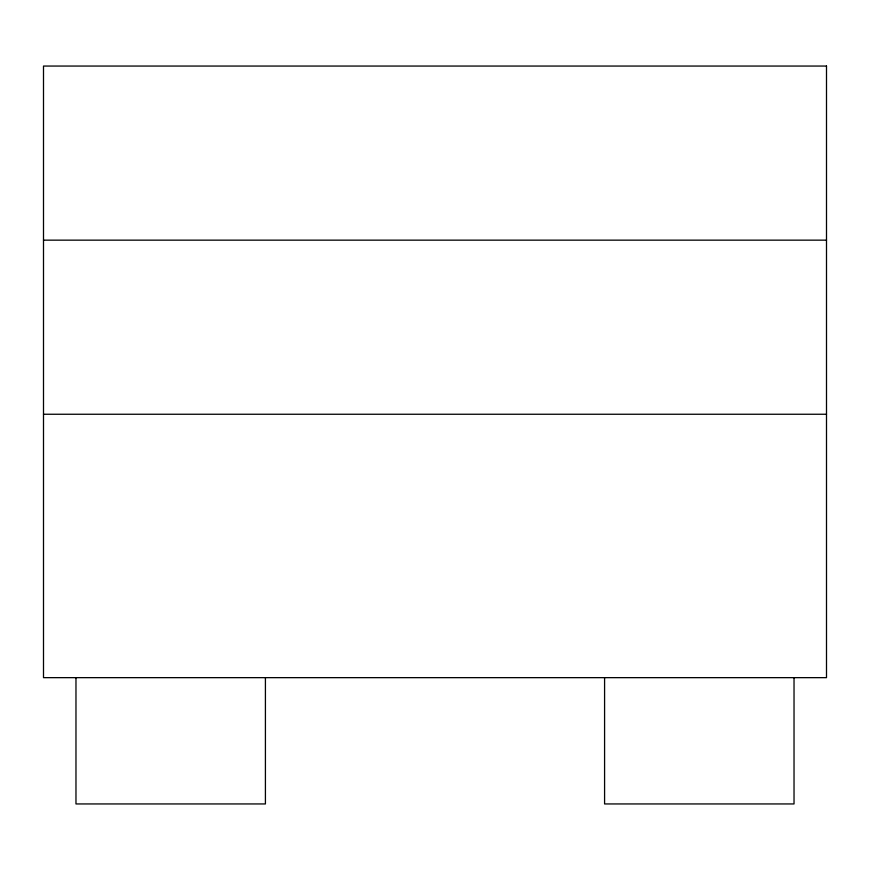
<?xml version="1.0" encoding="UTF-8"?>
<svg xmlns="http://www.w3.org/2000/svg" width="870" height="870" viewBox="0 0 870 870"><rect width="100%" height="100%" fill="white"/><g stroke="black" fill="none" stroke-linecap="round" stroke-linejoin="round"><path stroke-width="1.3" d="M43.5 240.153L826.5 240.153M43.5 414.25L826.5 414.25M794.027 677.654L794.027 803.945L604.585 803.945L604.585 677.654M265.415 677.654L265.415 803.945L75.973 803.945L75.973 677.654M826.5 66.055L43.5 66.055L43.5 677.654L826.5 677.654L826.5 66.055"/></g></svg>
